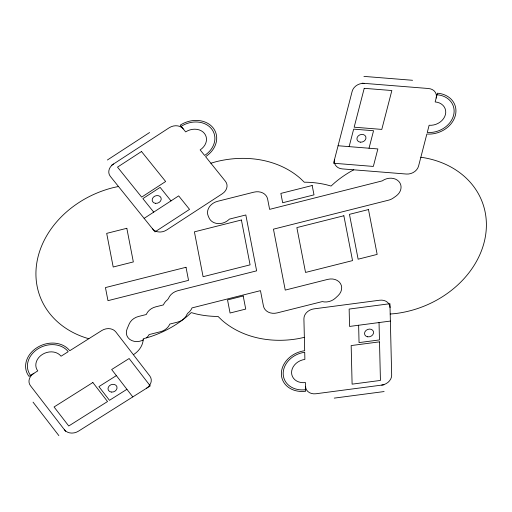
<?xml version="1.0" encoding="UTF-8"?>
<svg xmlns="http://www.w3.org/2000/svg" width="512" height="512" viewBox="0 0 512 512"><rect width="100%" height="100%" fill="white"/><g stroke="black" fill="none" stroke-linecap="round" stroke-linejoin="round"><path stroke-width="0.77" d="M146.451 337.862L147.072 337.28A12.269 10.042 -20.7 0 0 149.088 334.586L160.448 331.725A12.269 10.042 -20.7 0 0 169.459 324.838L169.798 324.077L177.6 322.112A12.269 10.042 -20.7 0 0 187.046 314.24L188.032 312.966A12.269 10.042 -20.7 0 0 191.674 308.659L192.013 307.898L260.467 290.65L263.43 305.971A12.269 10.042 -20.7 0 0 277.21 312.89L322.272 301.587A12.269 10.042 -20.7 0 0 335.424 298.125L337.978 295.75A12.269 10.042 -20.7 0 0 340.435 283.494A12.269 10.042 -20.7 0 0 327.763 279.379L285.242 290.093L273.453 229.171L388.486 200.192A12.269 10.042 -20.7 0 0 393.421 197.926L395.917 196.166A12.269 10.042 -20.7 0 0 398.925 181.549A12.269 10.042 -20.7 0 0 382.202 180.89L269.619 209.363L267.629 199.085A12.269 10.042 -20.7 0 0 253.85 192.173L217.594 201.306A12.269 10.042 -20.7 0 0 208.243 216.051A40.365 33.024 -20.7 0 0 209.638 218.982A12.269 10.042 -20.7 0 0 228.614 219.853L229.363 219.117L245.824 214.97L256.634 270.842L177.856 290.688A12.269 10.042 -20.7 0 0 168.41 298.56L167.424 299.834A12.269 10.042 -20.7 0 0 163.782 304.141L163.443 304.902L155.642 306.867A12.269 10.042 -20.7 0 0 146.63 313.754L146.291 314.515L138.49 316.48A12.269 10.042 -20.7 0 0 129.178 324.006L127.117 328.851A12.269 10.042 -20.7 0 0 129.664 339.315A12.269 10.042 -20.7 0 0 142.144 340.525L143.142 340.077L143.251 338.778L149.453 336.998A93.773 76.723 -20.7 0 0 187.59 315.942L191.264 312.608L195.821 313.869A93.773 76.723 -20.7 0 0 216.614 316.442L218.01 316.416L222.01 320.262A93.773 76.723 -20.7 0 0 299.13 338.49L304.358 337.35M349.133 146.63L353.658 129.139L373.555 130.733L369.024 148.23M133.382 354.701L134.893 353.677A20.838 17.05 -20.7 0 0 143.2 339.635M107.386 160L149.6 132.518M111.616 165.254L169.178 127.776A10.419 8.525 -20.7 0 1 183.245 128.902M144.134 218.368L178.675 195.885L189.542 209.382L155.002 231.866L110.33 176.371A10.419 8.525 -20.7 0 1 113.53 164M116.365 375.616L98.906 386.618L109.472 400.314L126.925 389.306M353.76 169.824L352.646 170.387A93.773 76.723 -20.7 0 0 334.739 182.714L331.066 186.048L326.509 184.787A93.773 76.723 -20.7 0 0 305.715 182.214L304.32 182.234L300.32 178.394A93.773 76.723 -20.7 0 0 216.045 161.722L210.861 163.206M118.477 186.49L113.094 187.661A93.773 76.723 -20.7 0 0 37.011 261.67A93.773 76.723 -20.7 0 0 86.317 337.99L88.845 338.694M390.368 321.069L349.568 326.438L349.146 309.075L389.946 303.706L391.674 375.078A10.419 8.525 -20.7 0 1 381.683 385.101M383.949 384.8L315.955 393.754A10.419 8.525 -20.7 0 1 305.542 386.413M334.246 398.118L384.115 391.552M390.195 314.022L394.874 313.632A93.773 76.723 -20.7 0 0 485.312 236.979A93.773 76.723 -20.7 0 0 422.682 157.51L420.838 157.28M363.93 76.39L412.557 80.288M362.163 83.194L428.48 88.512A10.419 8.525 -20.7 0 1 436.166 98.054M338.08 145.747L377.869 148.934L373.344 166.432L333.549 163.238L352.166 91.322A10.419 8.525 -20.7 0 1 364.378 83.373M171.002 200.883L160.134 187.379L142.867 198.624L153.728 212.122M132.794 396.915L111.667 369.53L129.126 358.522L150.253 385.907L78.49 431.155A10.419 8.525 -20.7 0 1 64.48 429.811M65.651 431.328L30.438 385.69A10.419 8.525 -20.7 0 1 33.888 373.338M33.043 402.138L58.861 435.61M379.034 322.56L379.456 339.917L359.053 342.605L358.637 325.242M30.592 375.418A22.458 18.374 -20.7 0 1 38.016 348.8A22.458 18.374 -20.7 0 1 68.218 351.699L61.043 356.218A13.894 11.366 -20.7 0 0 42.362 354.432A13.894 11.366 -20.7 0 0 37.766 370.893L29.037 376.397A24.314 19.891 -20.7 0 1 37.082 347.584A24.314 19.891 -20.7 0 1 69.766 350.72L101.773 330.541A10.419 8.525 -20.7 0 1 115.782 331.885L149.818 376.006A10.419 8.525 -20.7 0 1 146.374 388.352M181.19 126.355A22.458 18.374 -20.7 0 1 211.514 128.787A22.458 18.374 -20.7 0 1 204.614 155.45L200.147 149.901A13.894 11.366 -20.7 0 0 204.416 133.408A13.894 11.366 -20.7 0 0 185.658 131.904L180.224 125.158A24.314 19.891 -20.7 0 1 213.05 127.789A24.314 19.891 -20.7 0 1 205.581 156.653L225.504 181.402A10.419 8.525 -20.7 0 1 222.298 193.766L166.656 229.997A10.419 8.525 -20.7 0 1 152.589 228.87M305.626 389.69A22.458 18.374 -20.7 0 1 283.187 373.875A22.458 18.374 -20.7 0 1 304.717 352.269L304.89 359.405A13.894 11.366 -20.7 0 0 291.571 372.768A13.894 11.366 -20.7 0 0 305.453 382.554L305.658 391.238A24.314 19.891 -20.7 0 1 281.37 374.112A24.314 19.891 -20.7 0 1 304.678 350.726L303.91 318.899A10.419 8.525 -20.7 0 1 313.901 308.877L379.629 300.224A10.419 8.525 -20.7 0 1 390.042 307.565M437.018 94.752A22.458 18.374 -20.7 0 1 453.581 115.322A22.458 18.374 -20.7 0 1 427.264 132.461L429.12 125.267A13.894 11.366 -20.7 0 0 445.402 114.669A13.894 11.366 -20.7 0 0 435.162 101.939L437.421 93.197A24.314 19.891 -20.7 0 1 455.354 115.469A24.314 19.891 -20.7 0 1 426.861 134.016L418.56 166.086A10.419 8.525 -20.7 0 1 406.349 174.042L342.24 168.896A10.419 8.525 -20.7 0 1 334.56 159.354M364.224 88.32L354.163 127.194L381.792 129.408L391.853 90.534L364.224 88.32M141.498 151.514L117.51 167.13L141.658 197.126L165.645 181.51L141.498 151.514M92.858 382.515L54.067 406.976L68.742 425.99L107.533 401.536L92.858 382.515M126.829 228.294L106.688 233.37L113.197 267.008L133.338 261.933L126.829 228.294M312.186 185.517L280.858 193.408L282.662 202.752L313.997 194.861L312.186 185.517M241.408 220.006L194.406 231.846L203.091 276.698L250.086 264.858L241.408 220.006M343.859 215.757L296.858 227.597L305.536 272.442L352.538 260.602L343.859 215.757M368.474 209.549L349.453 214.342L358.131 259.194L377.158 254.4L368.474 209.549M186.01 267.283L105.44 287.578L107.974 300.659L188.544 280.358L186.01 267.283M243.2 295.987L227.539 299.936L230.067 313.018L245.734 309.069L243.2 295.987M379.501 341.85L351.168 345.574L352.102 384.154L380.435 380.429L379.501 341.85M111.302 392.07A4.634 3.789 -20.7 0 0 116.922 386.752A4.634 3.789 -20.7 0 0 109.363 385.798A4.634 3.789 -20.7 0 0 111.302 392.07M155.539 203.328A4.634 3.789 -20.7 0 0 161.062 197.933A4.634 3.789 -20.7 0 0 153.466 197.101A4.634 3.789 -20.7 0 0 155.539 203.328M367.686 336.813A4.634 3.789 -20.7 0 0 373.478 331.629A4.634 3.789 -20.7 0 0 365.997 330.458A4.634 3.789 -20.7 0 0 367.686 336.813M360.294 142.17A4.634 3.789 -20.7 0 0 365.818 136.774A4.634 3.789 -20.7 0 0 358.221 135.942A4.634 3.789 -20.7 0 0 360.294 142.17"/></g></svg>
